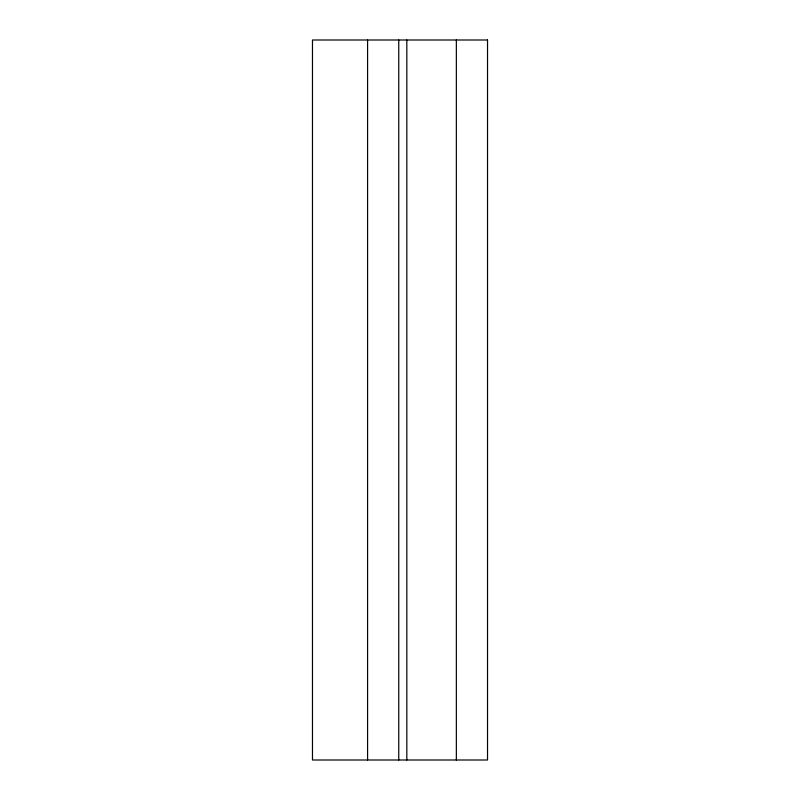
<?xml version="1.0" encoding="UTF-8"?>
<svg xmlns="http://www.w3.org/2000/svg" width="800" height="800" viewBox="0 0 800 800"><rect width="100%" height="100%" fill="white"/><g stroke="black" fill="none" stroke-linecap="round" stroke-linejoin="round"><path stroke-width="1.2" d="M456.35 40L456.35 760M406.83 40L406.83 760M398.75 40L398.75 760M367.58 40L367.58 760M487.53 40L312.47 40L312.47 760L487.53 760L487.53 40"/></g></svg>
